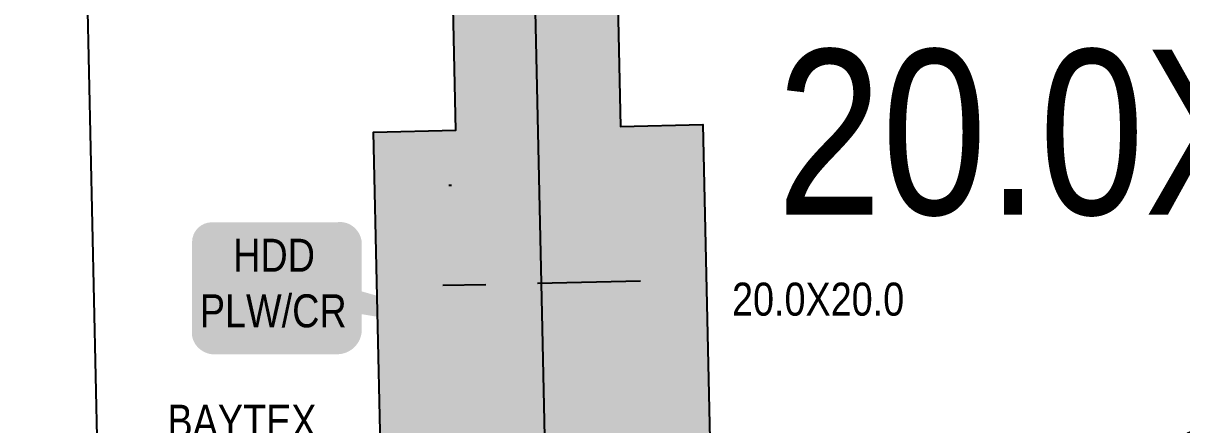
# Model space of a CAD drawing. Extents: x 88833 to 97610, y 5963373 to 5974710.
# Drawn here: x 95551.8 to 95622.1, y 5969182.1 to 5969206.5 of the extents above; entities that cross this region are included whole.
import ezdxf
from ezdxf.enums import TextEntityAlignment as Align

# ---------------------------------------------------------------- set-up
doc = ezdxf.new("R2010")
doc.units = 0
doc.header["$LTSCALE"] = 5
doc.header["$PDSIZE"] = 5
for name, pattern in [('COOP2', [10, 5, -1, 0, -1, 0, -1, 0, -1, 0, -1]), ('DASHDOT', [25.4, 12.7, -6.35, 0, -6.35]), ('foc-TIELINE', [1.875, 1.25, -0.625])]:
    doc.linetypes.add(name, pattern=pattern)
doc.layers.get('Defpoints').update_dxf_attribs({"color": 9})
for name, color, linetype, lineweight in [('AS-RECON EXISTING', 151, 'DASHDOT', 40), ('F-WS-T-1000', 190, 'Continuous', 9), ('P-APEX RECON-TWS-T', 104, 'Continuous', 9), ('P-APEX RECON-TWS-T-1000', 104, 'Continuous', 9)]:
    doc.layers.add(name, color=color, linetype=linetype, lineweight=lineweight)
for name, color, linetype in [('L-SEC', 7, 'Continuous'), ('P-APEX RECON PAY ITEMS-1000', 240, 'Continuous'), ('P-APEX RECON-10m BUFFER', 51, 'COOP2'), ('P-APEX RECON-URBAN', 30, 'COOP2'), ('P-APEX RECON-WORK AREA', 104, 'Continuous'), ('P-BUFFER-PURPLE', 187, 'foc-TIELINE'), ('P-CROSSINGS', 250, 'Continuous')]:
    doc.layers.add(name, color=color, linetype=linetype)
doc.layers.add('P-APEX RECON-TO BE DRILLED-H', color=7, linetype='Continuous', true_color=0xffafe1)
doc.styles.add('1.8', font='ARIALN.TTF', dxfattribs={"height": 2})
doc.styles.add('175L', font='ARIALN.TTF', dxfattribs={"height": 2})
doc.styles.add('80', font='ARIALN.TTF', dxfattribs={"height": 10})
doc.styles.add('Crossing', font='ARIALN.TTF', dxfattribs={"height": 10})
doc.dimstyles.new('Compass 1 000', dxfattribs={"dimtxt": 1.8, "dimasz": 2, "dimexe": 0.2, "dimexo": 0.0625, "dimgap": 0.5, "dimtad": 0, "dimtih": 1, "dimtoh": 1, "dimzin": 0, "dimdsep": 46, "dimtxsty": '1.8', "dimcen": 0.1, "dimse1": 1, "dimse2": 1, "dimclrd": 256, "dimclrt": 256, "dimaunit": 1, "dimadec": 4, "dimazin": 0, "dimtfac": 0.06, "dimtofl": 0, "dimtmove": 0, "dimatfit": 0, "dimfxl": 0.2, "dimtolj": 1, "dimtzin": 0, "dimlwd": -1, "dimarcsym": 0})

# ---------------------------------------------------------------- blocks, each defined once
blk = doc.blocks.new('*U1068')
at = {"true_color": 0xffffa8}
h = blk.add_hatch(color=51, dxfattribs=at)
edge = h.paths.add_edge_path()
edge.add_line((-18.99999999999998, -20), (18.99999999999997, -20))
edge.add_arc((18.99999999999998, -13.99999999999999), 6.000000000000009, 269.9999999999999, 359.9999999999999)
edge.add_line((24.99999999999999, -14), (24.99999999999999, 12.5))
edge.add_arc((18.99999999999999, 12.49999999999999), 6.000000000000004, 5.088887490341624e-14, 90.00000000000007)
edge.add_line((18.99999999999998, 18.5), (-18.99999999999997, 18.5))
edge.add_arc((-18.99999999999998, 12.49999999999999), 6.000000000000009, 89.99999999999993, 179.9999999999999)
edge.add_line((-24.99999999999999, 12.5), (-24.99999999999999, -14))
edge.add_arc((-18.99999999999999, -13.99999999999999), 6.000000000000004, 180, 270.0000000000001)
at = {"color": 240, "flags": 128}
blk.add_lwpolyline([(-18.99999999999998, -20, 3, 3, 0), (18.99999999999997, -20, 3, 3, 0.4142135623730951), (24.99999999999999, -14, 3, 3, 0), (24.99999999999999, 12.5, 3, 0, 0.4142135623730951), (18.99999999999998, 18.5, 0, 0, 0), (-18.99999999999997, 18.5, 0, 0, 0.4142135623730951), (-24.99999999999999, 12.5, 0, 0, 0), (-24.99999999999999, -14, 0, 3, 0.4142135623730951)], format="xyseb", close=True, dxfattribs=at)
for points in [[(18.8252223688341, -0.4933271070341454, 0, 9.999999999999986, 0), (0, 0, 4.999999999999993, 4.999999999999993, 0)], [(81.4268025091665, -18.29208920625897, 0, 9.999999999999991, 0), (0, 0, 4.999999999999996, 4.999999999999996, 0)]]:
    blk.add_lwpolyline(points, format="xyseb", dxfattribs=at)
at = {"color": 4, "style": '80'}
blk.add_attdef('OTHER_001', (-14.69645293315144, -5.003410641200546), '', height=10, dxfattribs=at)
blk = doc.blocks.new('*D1074')
at = {"layer": 'Defpoints', "color": 0, "transparency": 16777216}
for p in [(95572.60760605993, 5969171.088094134), (95575.32130436346, 5969171.14830562), (95572.83061315003, 5969161.037288222)]:
    blk.add_point(p, dxfattribs=at)
at = {"layer": 'F-WS-T-1000', "transparency": 16777216}
for p, q in [((95575.14756142258, 5969178.978803639), (95573.14756142255, 5969178.97880364)), ((95575.27693932081, 5969173.147813495), (95575.14756142258, 5969178.978803639)), ((95575.5886764962, 5969159.097991833), (95575.63304153882, 5969157.098483956))]:
    blk.add_line(p, q, dxfattribs=at)
for points in [[(95575.61019063334, 5969173.155207669), (95574.94368800826, 5969173.140419321), (95575.32130436346, 5969171.14830562)], [(95575.92192780873, 5969159.105386007), (95575.25542518366, 5969159.090597658), (95575.54431145356, 5969161.097499708)]]:
    blk.add_solid(points, dxfattribs=at)
at = {"layer": 'F-WS-T-1000', "transparency": 16777216, "insert": (95565.08958052192, 5969178.97880364), "char_height": 2, "attachment_point": 5, "style": '1.8'}
blk.add_mtext('\\A1;BAYTEX\\P10.06 P/L R/W\\PPLAN 1275 KS', dxfattribs=at)
blk = doc.blocks.new('xing2')
h = blk.add_hatch(color=50)
h.dxf.hatch_style = 1
edge = h.paths.add_edge_path()
edge.add_ellipse((0, 0), major_axis=(-12.5, 0), ratio=0.8162973455633619, start_angle=0, end_angle=360)
h = blk.add_hatch(color=250)
h.dxf.hatch_style = 1
edge = h.paths.add_edge_path()
edge.add_ellipse((0, -2.047489049626165), major_axis=(-12.5, 0), ratio=0.8162973455633619, start_angle=0, end_angle=180)
edge.add_line((12.5, -2.047489049626165), (12.5, 0))
edge.add_ellipse((0, 0), major_axis=(-12.5, 0), ratio=0.8162973455633619, start_angle=0, end_angle=180, ccw=False)
edge.add_line((-12.5, 0), (-12.5, -2.047489049626165))
at = {"color": 250}
blk.add_ellipse((0, 0), major_axis=(-12.5, 0), ratio=0.8162973455633619, dxfattribs=at)
blk.add_ellipse((0, -2.047489049626165), major_axis=(-12.5, 0), ratio=0.8162973455633619, start_param=0, end_param=3.141592653589793, dxfattribs=at)
at = {"color": 250, "style": 'Crossing'}
blk.add_attdef('CROSSING', text='', height=9, dxfattribs=at).set_placement((0.08916442567715421, 0.0199513138486509), align=Align.MIDDLE_CENTER)
at = {"color": 250, "style": 'Crossing', "flags": 1}
for tag, p in [('OWNER', (0.08916442567715421, -12.49201765665748)), ('DESCRIPTION', (0.08916442567715421, -25.770021277247)), ('LOCATION', (0.08916442567715421, -39.30337514164421)), ('DWG_REF', (0.08916442567715421, -52.83672900604233))]:
    blk.add_attdef(tag, text='', height=9, dxfattribs=at).set_placement(p, align=Align.MIDDLE_CENTER)

msp = doc.modelspace()

# ---------------------------------------------------------------- hatches: boundary and pattern name
at = {"layer": 'P-APEX RECON-10m BUFFER', "transparency": 33554687}
h = msp.add_hatch(color=256, dxfattribs=at)
h.dxf.hatch_style = 1
h.paths.add_polyline_path([(95572.61959249308, 5969900.255663666), (95580.13674221645, 5969561.034071019), (95585.1314914632, 5969561.146878668), (95585.58272202007, 5969541.167883456), (95580.58371629994, 5969541.054979673), (95581.07217553197, 5969519.603118008), (95586.06692597631, 5969519.715925684), (95586.51815653301, 5969499.736930472), (95581.51476606775, 5969499.623927659), (95588.05627733785, 5969200.190423116), (95593.05102482007, 5969200.303230725), (95593.50225537678, 5969180.324235513), (95588.4918413814, 5969180.211074071), (95588.87869774783, 5969162.395687539), (95578.88911757684, 5969162.173708169), (95578.50234004187, 5969179.985458709), (95573.5232601641, 5969179.873004956), (95573.07202960722, 5969199.852000169), (95578.0667770895, 5969199.964807767), (95571.5252657402, 5969499.398312319), (95566.53916132034, 5969499.285699915), (95566.08793076346, 5969519.264695117), (95571.0826812081, 5969519.377502805), (95570.86314882444, 5969529.018743787), (95548.69397944557, 5969528.532972787), (95548.58453283654, 5969533.527796374), (95570.74941814163, 5969534.01347349), (95570.59421936773, 5969540.829364399), (95565.60372680723, 5969540.716652899), (95565.15249625068, 5969560.695648111), (95570.14724549705, 5969560.80845575), (95562.6299999214, 5969900.034294317), (95552.64040729529, 5969899.812924974), (95552.19766859655, 5969919.792110166), (95572.17685379434, 5969920.23484887)])
at = {"layer": 'P-APEX RECON-TO BE DRILLED-H', "transparency": 33554687}
h = msp.add_hatch(color=256, dxfattribs=at)
h.dxf.hatch_style = 1
h.paths.add_polyline_path([(95589.57071004284, 5969130.52735706), (95579.58102030573, 5969130.310433531), (95578.35184552902, 5969186.915981985), (95583.34669057674, 5969187.024443712), (95588.34153565908, 5969187.132905452)])

# ---------------------------------------------------------------- linework, layer by layer
at = {"layer": 'AS-RECON EXISTING', "flags": 128}
msp.add_lwpolyline([(96443.23107136146, 5969962.039690073), (96378.89512147404, 5969960.669800242), (95707.63116768404, 5969946.366799091), (95683.1081960586, 5969945.844789578), (95666.95829784937, 5969945.500547256), (95658.25079489927, 5969944.742181267), (95647.18191004446, 5969944.051190594), (95634.9065616658, 5969943.888606846), (95629.93213162082, 5969943.351000334), (95625.92431737467, 5969942.977479461), (95623.87395151978, 5969943.132865183), (95610.95069031681, 5969942.137034731), (95606.49378265513, 5969942.055035368), (95597.20565423512, 5969941.360783096), (95592.41875868745, 5969940.826594333), (95580.67152195526, 5969940.540414521), (95576.62153129712, 5969940.421149239), (95573.36449181124, 5969940.275575546), (95571.14990243816, 5969939.984658152), (95567.82034078473, 5969938.807509243), (95564.0516131197, 5969935.118918686), (95562.62064695382, 5969932.77300192), (95561.94768890213, 5969930.363125722), (95561.78625369989, 5969924.135079493), (95562.1726776156, 5969914.173756158), (95562.18749280213, 5969910.496395976), (95562.12787671671, 5969907.09761722), (95562.34044155819, 5969894.745201486), (95562.72717589645, 5969872.31755605), (95563.01773376191, 5969855.538946831), (95563.39297221234, 5969834.960665872), (95563.73196003903, 5969814.917695257), (95564.05028987005, 5969799.823984936), (95564.62087743409, 5969772.16361782), (95565.48643807058, 5969741.995351992), (95565.92248571102, 5969719.566336738), (95566.29430707783, 5969699.8708139), (95567.0144596161, 5969677.875328459), (95567.76655176096, 5969657.560504632), (95568.86230145411, 5969632.244272095), (95569.81045569625, 5969604.09943183), (95570.42534895103, 5969587.062463587), (95570.79944350474, 5969574.211802543), (95571.06805887626, 5969561.331258892), (95571.19110842273, 5969537.16267609), (95571.50347554016, 5969524.172488231), (95571.82777084982, 5969497.670570024), (95572.27246401014, 5969469.861111279), (95572.70421282735, 5969437.182711984), (95573.03011745604, 5969414.452458556), (95573.18132618988, 5969384.733977722), (95573.8585649981, 5969349.801428119), (95575.28199963851, 5969300.738967312), (95575.99224941115, 5969282.024019615), (95576.65819205547, 5969258.380193367), (95577.2118210188, 5969217.496993172), (95577.68940396004, 5969197.756463497), (95578.02350029862, 5969182.103485402), (95578.10934890638, 5969161.017785717), (95578.59097363747, 5969154.256616638), (95578.84684325349, 5969148.567666431), (95579.13331006943, 5969138.779534956), (95579.41920936237, 5969121.552926558), (95580.00979920557, 5969083.400207871), (95580.37516816845, 5969053.719185846), (95579.93131684832, 5969040.200061504), (95580.23722088596, 5969024.389696428), (95580.83765888063, 5969000.326274779), (95581.40353444884, 5968967.596922782), (95582.38784920883, 5968942.038739154), (95582.65450998915, 5968929.361770713), (95582.74329686713, 5968906.107613568), (95583.34108661363, 5968880.990054008), (95584.00032260793, 5968866.921283829), (95584.55423428508, 5968845.975016963), (95585.09088862466, 5968823.057702783), (95585.12055641985, 5968804.219194406), (95585.48274082669, 5968783.865654455), (95585.92468702255, 5968760.36923851), (95586.08970217023, 5968745.185798235), (95586.38975814711, 5968716.821142538), (95585.99907862795, 5968711.113154478), (95585.79075166126, 5968708.02722203), (95586.10304989401, 5968701.286018784), (95586.18767104344, 5968696.665550003), (95586.74609923111, 5968692.13467993), (95587.28370868899, 5968688.189844866), (95587.29158912516, 5968683.349461828), (95587.25392498166, 5968676.978433851), (95587.52777408223, 5968665.199951393), (95587.93788344886, 5968649.758186901), (95588.37057873003, 5968641.169286732), (95588.50958410214, 5968629.919161922), (95587.83856634465, 5968625.769327704), (95587.73022514692, 5968613.700685015), (95586.77662335723, 5968600.947131876), (95587.47554367609, 5968592.711071406), (95588.4504486962, 5968588.175328853), (95589.86530123063, 5968579.124906232), (95590.25705971543, 5968570.240352631), (95590.05251573221, 5968555.368025705), (95590.80187394292, 5968547.414113823), (95591.53698913296, 5968527.404446865), (95591.96483072893, 5968513.34954345), (95592.5635212695, 5968490.74111328), (95593.30858046064, 5968474.150567258), (95593.29192952796, 5968474.049717676), (95593.59307612616, 5968452.620593864), (95594.0354989312, 5968438.56311368), (95594.69228467766, 5968420.184442612), (95594.88766063804, 5968411.140493824), (95594.73509404321, 5968404.05132981), (95594.87459889453, 5968392.117225828), (95595.06022714701, 5968384.279672747), (95595.0744075473, 5968378.717211448), (95595.1986646194, 5968377.133397548), (95594.83336505645, 5968368.585483124), (95593.7212341931, 5968365.840408462), (95592.39507327425, 5968364.570259781), (95586.19159070228, 5968364.109497836), (95580.60959681614, 5968363.412276389), (95577.44172710774, 5968363.316612125), (95568.11548425996, 5968364.390395028), (95548.70404753994, 5968363.799132201), (95541.99225180245, 5968364.192714727), (95538.89003560369, 5968363.973933568), (95536.29473054023, 5968361.845538989), (95534.01817253795, 5968354.694149311), (95533.67315377688, 5968349.216084368), (95534.03313231886, 5968341.47889438), (95534.22543904226, 5968334.586647143), (95533.954669713, 5968326.027936635), (95534.09867588332, 5968312.180951917), (95535.077708966, 5968296.101488887), (95534.91675188606, 5968288.722292244), (95535.74578748908, 5968280.187928058), (95536.42128566472, 5968268.069604536), (95536.49234748149, 5968259.797694736), (95536.90486191741, 5968254.265702033), (95537.18908108788, 5968242.486431281), (95537.48384885123, 5968235.141944295), (95537.80165032182, 5968230.113610615), (95536.5995616241, 5968221.21799354), (95537.77369456943, 5968202.662484748), (95537.67057267783, 5968199.920338341), (95537.90496827161, 5968191.455989772), (95537.95130706757, 5968174.369995344), (95537.78842697624, 5968167.173449822), (95538.02843129892, 5968155.609166286), (95538.35879498438, 5968142.728109096), (95538.50686311976, 5968128.388634975), (95540.1792256869, 5968117.498837717), (95539.9416727352, 5968108.001419474), (95540.02889308869, 5968097.506186142), (95540.27997982127, 5968086.962792905), (95540.15866356157, 5968074.888911141), (95541.0543333677, 5968063.436529986), (95541.38511836664, 5968051.459822084), (95541.59848481049, 5968036.651579544), (95541.97923132694, 5968021.669960966), (95542.14603250122, 5968006.58062161), (95542.62488206082, 5967991.489145591), (95542.93101836796, 5967982.319668468), (95543.15964299502, 5967973.791114684), (95543.03863872604, 5967970.532204398), (95543.19287099072, 5967968.874095585)], dxfattribs=at)
at = {"layer": 'L-SEC', "flags": 128}
msp.add_lwpolyline([(95556.75417009201, 5969160.689413155), (95539.22417009201, 5969960.707413143)], dxfattribs=at)
at = {"layer": 'P-APEX RECON-WORK AREA'}
msp.add_lwpolyline([(95581.51476606775, 5969499.623927659), (95588.05627733785, 5969200.190423116), (95593.05102482007, 5969200.303230725), (95593.50225537678, 5969180.324235513), (95588.4918413814, 5969180.211074071), (95588.87869774783, 5969162.395687539), (95578.88911757684, 5969162.173708169), (95578.50234004187, 5969179.985458709), (95573.5232601641, 5969179.873004956), (95573.07202960722, 5969199.852000169), (95578.0667770895, 5969199.964807767), (95571.5252657402, 5969499.398312319)], dxfattribs=at)
at = {"layer": 'P-BUFFER-PURPLE'}
msp.add_line((95589.26077539286, 5969190.804157034), (95577.27318156956, 5969190.542272578), dxfattribs=at)

# ---------------------------------------------------------------- block references
at = {"layer": 'P-APEX RECON PAY ITEMS-1000'}
ref = msp.add_blockref('*U1068', (95567.06133009194, 5969190.682861585), dxfattribs=dict(at, xscale=0.2, yscale=0.2, zscale=0.2))
ref.add_attrib('OTHER_001', 'HDD', (95564.55587306601, 5969191.384316792), dxfattribs={"layer": '0', "color": 4, "height": 2, "style": '80'})
ref.add_attrib('OTHER_002', 'PLW/CR', (95562.53472709056, 5969188.015512791), dxfattribs={"layer": '0', "color": 4, "height": 2, "style": '80'})
at = {"layer": 'P-CROSSINGS', "xscale": 0.9992045070000001, "yscale": 0.9992045070000001, "zscale": 0.9992045070000001}
msp.add_blockref('xing2', (95629.51322696393, 5969173.169077773), dxfattribs=at).add_auto_attribs({'CROSSING': 'X151'})

# ---------------------------------------------------------------- dimensions: what is measured, and where the dimension line sits
at = {"layer": 'F-WS-T-1000'}
dim = msp.add_linear_dim(base=(95575.32130436346, 5969171.14830562), p1=(95572.83061315001, 5969161.037288221), p2=(95572.60760605992, 5969171.088094133), angle=91.27106910643883, text='BAYTEX\\P10.06 P/L R/W\\PPLAN 1275 KS', dimstyle='Compass 1 000', dxfattribs=at)
dim.commit()
dim.dimension.update_dxf_attribs({"geometry": '*D1074', "text_midpoint": (95565.08958052192, 5969178.97880364), "dimtype": 161})

# ---------------------------------------------------------------- next in the draw order: texts
at = {"layer": 'P-APEX RECON-TWS-T', "insert": (95597.54243805152, 5969204.850933325), "char_height": 9.999999999999996, "attachment_point": 1, "style": '175L', "bg_fill": 3, "box_fill_scale": 1.1, "bg_fill_color": 256, "bg_fill_transparency": 0}
msp.add_mtext_dynamic_manual_height_columns('20.0X20.0', width=49.8612551159618, gutter_width=100, heights=[0], dxfattribs=at)
at = {"layer": 'P-APEX RECON-TWS-T-1000', "insert": (95594.82457260249, 5969190.723570438), "char_height": 1.999999999999999, "attachment_point": 1, "style": '175L', "bg_fill": 3, "box_fill_scale": 1.1, "bg_fill_color": 256, "bg_fill_transparency": 0}
msp.add_mtext_dynamic_manual_height_columns('20.0X20.0', width=10.36248612282679, gutter_width=100, heights=[0], dxfattribs=at)

# ---------------------------------------------------------------- next in the draw order: linework, layer by layer
at = {"layer": 'P-APEX RECON-URBAN', "ltscale": 1.5, "flags": 128}
msp.add_lwpolyline([(95604.66364327748, 5963883.775121756), (95600.688431533, 5963884.065160313), (95571.90135544621, 5963891.317818583), (95550.76842344725, 5963922.088577528), (95550.57592233847, 5963922.387868463), (95478.96715250605, 5963996.095560269), (95465.35208885556, 5964311.406280532), (95468.83892448855, 5964421.134676308), (95470.64858907794, 5964475.304816363), (95620.18692367568, 5964480.377008738), (95611.98887506085, 5964873.285346723), (95529.08181615082, 5964871.564604781), (95526.62475494383, 5964991.534936781), (95665.38137703038, 5964994.310095825), (95662.78981848269, 5965117.145062863), (95662.1144013609, 5965146.983411835), (95828.8276952875, 5965237.722149875), (95821.65864302167, 5965434.39199699), (95656.09436382809, 5965431.22635053), (95637.65307234049, 5966315.610488944), (95636.83089554073, 5966360.60792872), (95631.16334059094, 5966670.76678049), (95630.4181673601, 5966710.154806478), (95629.28581011527, 5966773.51413773), (95573.2958362138, 5966772.481346065), (95562.20877776037, 5967247.760065584), (95558.53336042946, 5967405.314767532), (95555.9537773725, 5967515.885416138), (95553.81474840496, 5967607.121293295), (95550.48802284745, 5967748.440235591), (95549.5483818405, 5967788.355812651), (95547.1142901438, 5967891.754575815), (95538.10791359092, 5967891.50674209), (95535.60126136022, 5967998.025457294), (95514.6465391193, 5968047.88703376), (95530.42386524065, 5968091.29271651), (95528.94802930098, 5968153.972881035), (95524.0496792233, 5968359.549745175), (95523.44687514992, 5968384.548212302), (95600.5204389796, 5968386.516408341), (95597.79278968756, 5968513.781042795), (95647.55678454612, 5968535.504360246), (95594.67882847665, 5968659.066793573), (95594.15284552748, 5968683.60720867), (95593.14639517588, 5968730.564130788), (95586.83046946443, 5969025.233137761), (95585.97287949845, 5969065.243200094), (95584.57586517949, 5969130.418895086), (95583.34669059899, 5969187.024443497), (95576.22818777377, 5969512.869366365), (95575.43081749968, 5969547.887705682), (95567.5079835529, 5969905.416308331), (95562.18749280213, 5969910.496395976)], dxfattribs=at)

doc.saveas('drawing.dxf')
